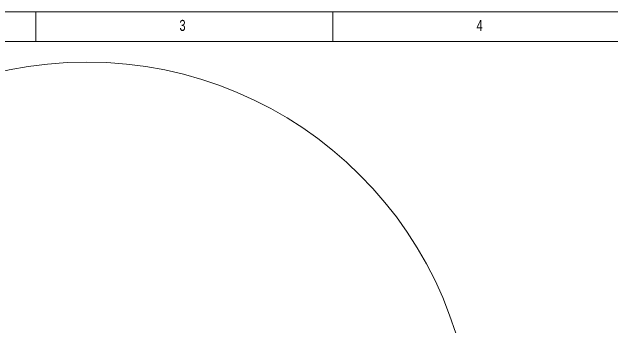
# Model space of a CAD drawing. Header units: millimetres. Extents: x 100 to 8300, y 98 to 5840.
# Drawn here: x 2120 to 4139, y 4782 to 5840 of the extents above; entities that cross this region are included whole.
import ezdxf

# ---------------------------------------------------------------- set-up
doc = ezdxf.new("R2010")
doc.units = ezdxf.units.MM
doc.header["$LTSCALE"] = 20
doc.styles.add('SLDTEXTSTYLE0', font='TXT', dxfattribs={"width": 0.75})

msp = doc.modelspace()

# ---------------------------------------------------------------- linework, layer by layer
at = {"color": 7, "linetype": 'Continuous', "lineweight": 0}
for p, q in [((8300, 5840), (100, 5840)), ((2200, 5840), (2200, 5740)), ((3200, 5740), (3200, 5840)), ((8198.884, 5740), (200, 5740))]:
    msp.add_line(p, q, dxfattribs=at)
at = {"color": 7, "linetype": 'Continuous', "lineweight": 15}
msp.add_circle((2371.753, 4371.351), 1300, dxfattribs=at)

# ---------------------------------------------------------------- texts
at = {"color": 7, "linetype": 'Continuous', "lineweight": 0, "char_height": 37.042, "attachment_point": 1, "style": 'SLDTEXTSTYLE0'}
for s, insert in [('3', (2683.333, 5813.36)), ('4', (3683.333, 5813.36))]:
    msp.add_mtext(s, dxfattribs=dict(at, insert=insert))

doc.saveas('drawing.dxf')
